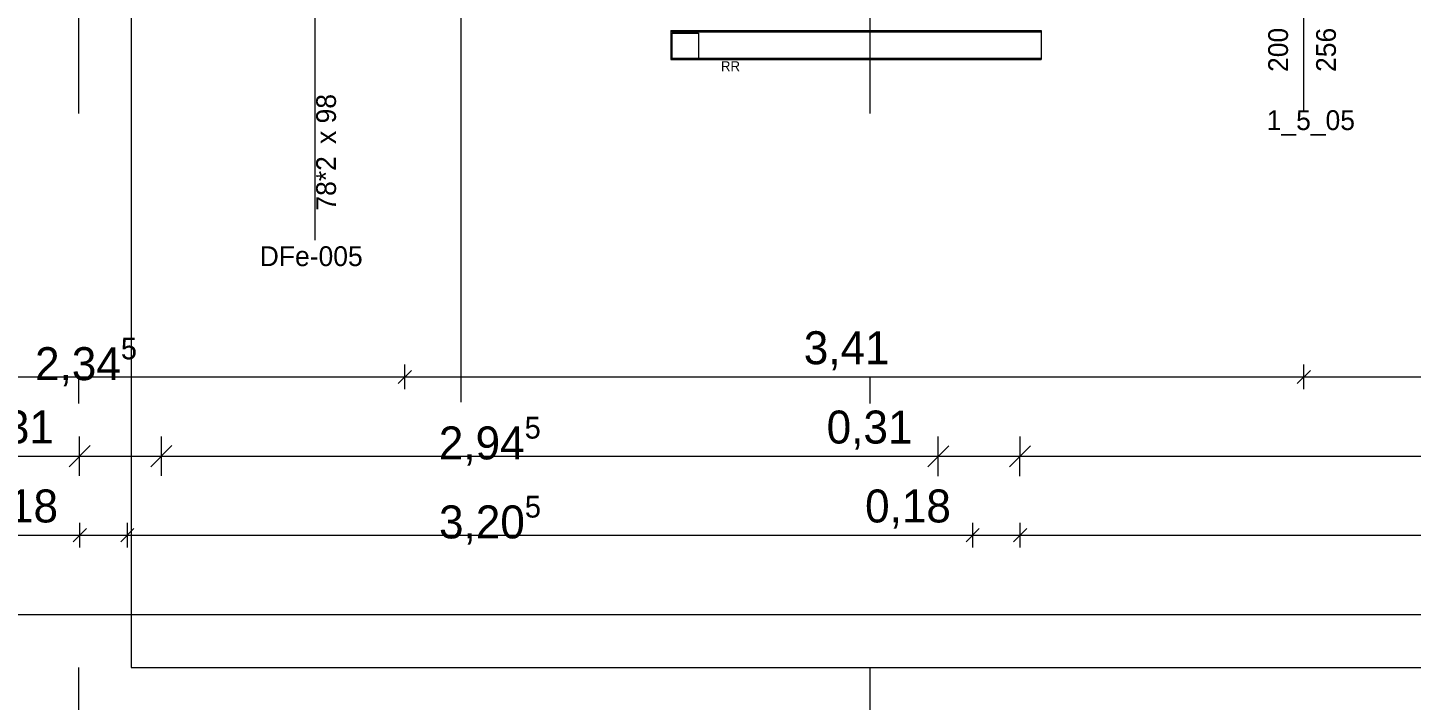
# Model space of a CAD drawing. Header units: metres. Extents: x -3 to 171, y -23 to 41.
# Drawn here: x 2.81 to 8.05, y -17.63 to -15.07 of the extents above; entities that cross this region are included whole.
import ezdxf

# ---------------------------------------------------------------- set-up
doc = ezdxf.new("R2010")
doc.units = ezdxf.units.M
doc.header["$MEASUREMENT"] = 0
doc.linetypes.add('Achse', pattern=[0.004, 0.002, -0.001, 0, -0.001])
doc.linetypes.add('Schnittlinie', pattern=[0.006, 0.003, -0.0015, 0, -0.0015])
for name, color, linetype in [('5._2.DG PP STG1_1_000 Achsraster', 7, 'Continuous'), ('5._2.DG PP STG1_1_110 Wand Aussen', 7, 'Continuous'), ('5._2.DG PP STG1_1_210 Decke', 7, 'Continuous'), ('5._2.DG PP STG1_1_325 Dachfenster', 7, 'Continuous'), ('5._2.DG PP STG1_1_611 Entwässerung', 7, 'Continuous'), ('5._2.DG PP STG1_1_851 Marker Schnitt', 7, 'Continuous'), ('5._2.DG PP STG1_1_950 Polierplan Bemaßung', 7, 'Continuous')]:
    doc.layers.add(name, color=color, linetype=linetype)
doc.styles.add('ERSTELLTER_STIL_2', font='')
doc.styles.get('ERSTELLTER_STIL_2').set_extended_font_data('Eurostile')

msp = doc.modelspace()

# ---------------------------------------------------------------- linework, layer by layer
at = {"layer": '5._2.DG PP STG1_1_000 Achsraster', "color": 5, "linetype": 'Achse', "lineweight": 0, "ltscale": 1000}
for p, q in [((3, 3), (3, -22.5231)), ((6, 3), (6, -22.5231))]:
    msp.add_line(p, q, dxfattribs=at)
at = {"layer": '5._2.DG PP STG1_1_110 Wand Aussen', "color": 7, "linetype": 'Continuous', "lineweight": 13, "ltscale": 1000}
msp.add_line((7.645, -15.3891), (7.645, -14.69), dxfattribs=at)
at = {"layer": '5._2.DG PP STG1_1_210 Decke', "color": 8, "linetype": 'Continuous', "lineweight": 13, "ltscale": 1000, "flags": 128}
msp.add_lwpolyline([(3.2, -15), (3.2, -17.5), (15.785, -17.5), (15.785, -15)], dxfattribs=at)
at = {"layer": '5._2.DG PP STG1_1_325 Dachfenster', "color": 7, "linetype": 'Continuous', "lineweight": 13, "ltscale": 1000}
msp.add_line((3.8971, -15.8803), (3.8971, -13.9497), dxfattribs=at)
at = {"layer": '5._2.DG PP STG1_1_611 Entwässerung', "color": 14, "linetype": 'Achse', "lineweight": 13, "ltscale": 1000, "true_color": 0xa80000}
msp.add_line((5.245, -15.085), (6.65, -15.085), dxfattribs=at)
at = {"layer": '5._2.DG PP STG1_1_611 Entwässerung', "color": 171, "linetype": 'Continuous', "lineweight": 13, "ltscale": 1000, "true_color": 0x6c6cff, "flags": 128}
for points in [[(5.245, -15.085), (6.65, -15.085)], [(5.245, -15.085), (5.245, -15.09)], [(5.245, -15.09), (5.245, -15.19)], [(5.245, -15.09), (6.65, -15.09)], [(6.65, -15.085), (6.65, -15.09)], [(6.65, -15.09), (6.65, -15.19)], [(5.245, -15.19), (5.245, -15.195)], [(5.245, -15.19), (6.65, -15.19)], [(5.245, -15.195), (6.65, -15.195)], [(6.65, -15.19), (6.65, -15.195)]]:
    msp.add_lwpolyline(points, dxfattribs=at)
msp.add_lwpolyline([(5.25, -15.095), (5.35, -15.095), (5.35, -15.195), (5.25, -15.195)], close=True, dxfattribs=at)
at = {"layer": '5._2.DG PP STG1_1_851 Marker Schnitt', "color": 7, "linetype": 'Schnittlinie', "lineweight": 13, "ltscale": 1000}
msp.add_line((4.45, 4.805), (4.45, -18.475), dxfattribs=at)
at = {"layer": '5._2.DG PP STG1_1_950 Polierplan Bemaßung', "color": 6, "linetype": 'Continuous', "lineweight": 13, "ltscale": 1000, "true_color": 0xfb02fe}
for p, q in [((4.2371, -16.4457), (4.2371, -16.3519)), ((7.645, -16.4457), (7.645, -16.3519)), ((1.8921, -16.3988), (4.2371, -16.3988)), ((4.2621, -16.3738), (4.2121, -16.4238)), ((4.2371, -16.3988), (7.645, -16.3988)), ((7.67, -16.3738), (7.62, -16.4238)), ((7.645, -16.3988), (11.165, -16.3988)), ((3.0042, -16.7741), (3.0043, -16.6241)), ((3.3143, -16.7742), (3.3143, -16.6242)), ((6.2593, -16.7745), (6.2593, -16.6245)), ((6.5692, -16.7746), (6.5693, -16.6246)), ((3.0443, -16.6591), (2.9642, -16.7391)), ((3.3543, -16.6592), (3.2743, -16.7392)), ((6.2993, -16.6595), (6.2193, -16.7395)), ((6.6093, -16.6596), (6.5292, -16.7396)), ((0.3648, -16.6988), (3.0042, -16.6991)), ((3.0042, -16.6991), (3.3143, -16.6992)), ((3.3143, -16.6992), (6.2593, -16.6995)), ((6.2593, -16.6995), (6.5692, -16.6996)), ((6.5692, -16.6996), (12.2392, -16.7003))]:
    msp.add_line(p, q, dxfattribs=at)
at = {"layer": '5._2.DG PP STG1_1_950 Polierplan Bemaßung', "color": 76, "linetype": 'Continuous', "lineweight": 13, "ltscale": 1000, "true_color": 0x3f7f02}
for p, q in [((3.03, -16.9738), (2.98, -17.0238)), ((3.005, -17.0457), (3.005, -16.9519)), ((3.2101, -16.9738), (3.1601, -17.0238)), ((3.1851, -17.0457), (3.1851, -16.9519)), ((6.415, -16.9738), (6.365, -17.0238)), ((6.39, -17.0457), (6.39, -16.9519)), ((6.595, -16.9738), (6.545, -17.0238)), ((6.57, -17.0457), (6.57, -16.9519)), ((0.3546, -16.9988), (3.005, -16.9988)), ((3.005, -16.9988), (3.1851, -16.9988)), ((3.1851, -16.9988), (6.39, -16.9988)), ((6.39, -16.9988), (6.57, -16.9988)), ((6.57, -16.9988), (12.24, -16.9988))]:
    msp.add_line(p, q, dxfattribs=at)
at = {"layer": '5._2.DG PP STG1_1_950 Polierplan Bemaßung', "color": 1, "linetype": 'Continuous', "lineweight": 13, "ltscale": 1000, "true_color": 0xfb0106}
msp.add_line((0.0549, -17.2987), (18.9349, -17.3011), dxfattribs=at)

# ---------------------------------------------------------------- texts
at = {"layer": '5._2.DG PP STG1_1_110 Wand Aussen', "color": 7, "linetype": 'Continuous', "lineweight": 13, "char_height": 0.075, "attachment_point": 9, "rotation": 90, "style": 'ERSTELLTER_STIL_2'}
for s, insert in [('\\A1;{\\pqr;\\pt0;\\fEurostile|b0|i0|c0|p0;\\W1.000000;200}', (7.5864, -15.075)), ('\\A1;{\\pqr;\\pt0;\\fEurostile|b0|i0|c0|p0;\\W1.000000;256}', (7.768, -15.075))]:
    msp.add_mtext(s, dxfattribs=dict(at, insert=insert))
at = {"layer": '5._2.DG PP STG1_1_110 Wand Aussen', "color": 7, "linetype": 'Continuous', "lineweight": 13, "insert": (7.8392, -15.4843), "char_height": 0.075, "attachment_point": 9, "style": 'ERSTELLTER_STIL_2'}
msp.add_mtext('\\A1;{\\pqr;\\pt0;\\fEurostile|b0|i0|c0|p0;\\W1.000000;1_5_05}', dxfattribs=at)
at = {"layer": '5._2.DG PP STG1_1_325 Dachfenster', "color": 7, "linetype": 'Continuous', "lineweight": 13, "insert": (3.9979, -15.7681), "char_height": 0.075, "attachment_point": 7, "rotation": 90, "style": 'ERSTELLTER_STIL_2'}
msp.add_mtext('\\A1;{\\pql;\\pt0;\\fEurostile|b0|i0|c0|p0;\\W1.000000;78*2\\fEurostile|b0|i0|c0|p0;\\W1.000000;\\A1{\\H.66x;\\S^  ;}\\fEurostile|b0|i0|c0|p0;\\W1.000000; x 98\\fEurostile|b0|i0|c0|p0;\\W1.000000;\\A1{\\H.66x;\\S^  ;}}', dxfattribs=at)
at = {"layer": '5._2.DG PP STG1_1_325 Dachfenster', "color": 7, "linetype": 'Continuous', "lineweight": 13, "insert": (3.6871, -15.9795), "char_height": 0.075, "attachment_point": 7, "style": 'ERSTELLTER_STIL_2'}
msp.add_mtext('\\A1;{\\pql;\\pt0;\\fEurostile|b0|i0|c0|p0;\\W1.000000;DFe-005\\fEurostile|b0|i0|c0|p0;\\W1.000000;\\fEurostile|b0|i0|c0|p0;\\W1.000000;\\fEurostile|b0|i0|c0|p0;\\W1.000000;}', dxfattribs=at)
at = {"layer": '5._2.DG PP STG1_1_611 Entwässerung', "color": 171, "linetype": 'Continuous', "lineweight": 13, "true_color": 0x6c6cff, "insert": (5.4354, -15.202), "char_height": 0.0375, "attachment_point": 1, "style": 'ERSTELLTER_STIL_2'}
msp.add_mtext('\\A1;{\\pql;\\fEurostile|b0|i0|c0|p0;\\W1.000000;RR}', dxfattribs=at)
at = {"layer": '5._2.DG PP STG1_1_950 Polierplan Bemaßung', "color": 6, "linetype": 'Continuous', "lineweight": 13, "true_color": 0xfb02fe, "insert": (2.8352, -16.4475), "char_height": 0.125, "attachment_point": 7, "style": 'ERSTELLTER_STIL_2'}
msp.add_mtext('\\A1;{\\pql;\\fEurostile|b0|i0|c0|p0;\\W1.000000;2,34\\fEurostile|b0|i0|c0|p0;\\W1.000000;\\A1{\\H.66x;\\S5^  ;}}', dxfattribs=at)
at = {"layer": '5._2.DG PP STG1_1_950 Polierplan Bemaßung', "color": 6, "linetype": 'Continuous', "lineweight": 13, "true_color": 0xfb02fe, "insert": (5.7496, -16.3738), "char_height": 0.125, "width": 0.382966, "attachment_point": 7, "style": 'ERSTELLTER_STIL_2'}
msp.add_mtext('\\A1;{\\pql;\\fEurostile|b0|i0|c0|p0;\\W1.000000;3,41}', dxfattribs=at)
at = {"layer": '5._2.DG PP STG1_1_950 Polierplan Bemaßung', "color": 6, "linetype": 'Continuous', "lineweight": 13, "true_color": 0xfb02fe, "char_height": 0.125, "width": 0.382966, "attachment_point": 7, "rotation": 359.9926, "style": 'ERSTELLTER_STIL_2'}
for insert in [(2.5813, -16.6741), (5.8363, -16.6745)]:
    msp.add_mtext('\\A1;{\\pql;\\fEurostile|b0|i0|c0|p0;\\W1.000000;0,31}', dxfattribs=dict(at, insert=insert))
at = {"layer": '5._2.DG PP STG1_1_950 Polierplan Bemaßung', "color": 6, "linetype": 'Continuous', "lineweight": 13, "true_color": 0xfb02fe, "insert": (4.3659, -16.748), "char_height": 0.125, "attachment_point": 7, "rotation": 359.9926, "style": 'ERSTELLTER_STIL_2'}
msp.add_mtext('\\A1;{\\pql;\\fEurostile|b0|i0|c0|p0;\\W1.000000;2,94\\fEurostile|b0|i0|c0|p0;\\W1.000000;\\A1{\\H.66x;\\S5^  ;}}', dxfattribs=at)
at = {"layer": '5._2.DG PP STG1_1_950 Polierplan Bemaßung', "color": 76, "linetype": 'Continuous', "lineweight": 13, "true_color": 0x3f7f02, "char_height": 0.125, "width": 0.382966, "attachment_point": 7, "style": 'ERSTELLTER_STIL_2'}
for insert in [(2.597, -16.9738), (5.982, -16.9738)]:
    msp.add_mtext('\\A1;{\\pql;\\fEurostile|b0|i0|c0|p0;\\W1.000000;0,18}', dxfattribs=dict(at, insert=insert))
at = {"layer": '5._2.DG PP STG1_1_950 Polierplan Bemaßung', "color": 76, "linetype": 'Continuous', "lineweight": 13, "true_color": 0x3f7f02, "insert": (4.3667, -17.0475), "char_height": 0.125, "attachment_point": 7, "style": 'ERSTELLTER_STIL_2'}
msp.add_mtext('\\A1;{\\pql;\\fEurostile|b0|i0|c0|p0;\\W1.000000;3,20\\fEurostile|b0|i0|c0|p0;\\W1.000000;\\A1{\\H.66x;\\S5^  ;}}', dxfattribs=at)

doc.saveas('drawing.dxf')
